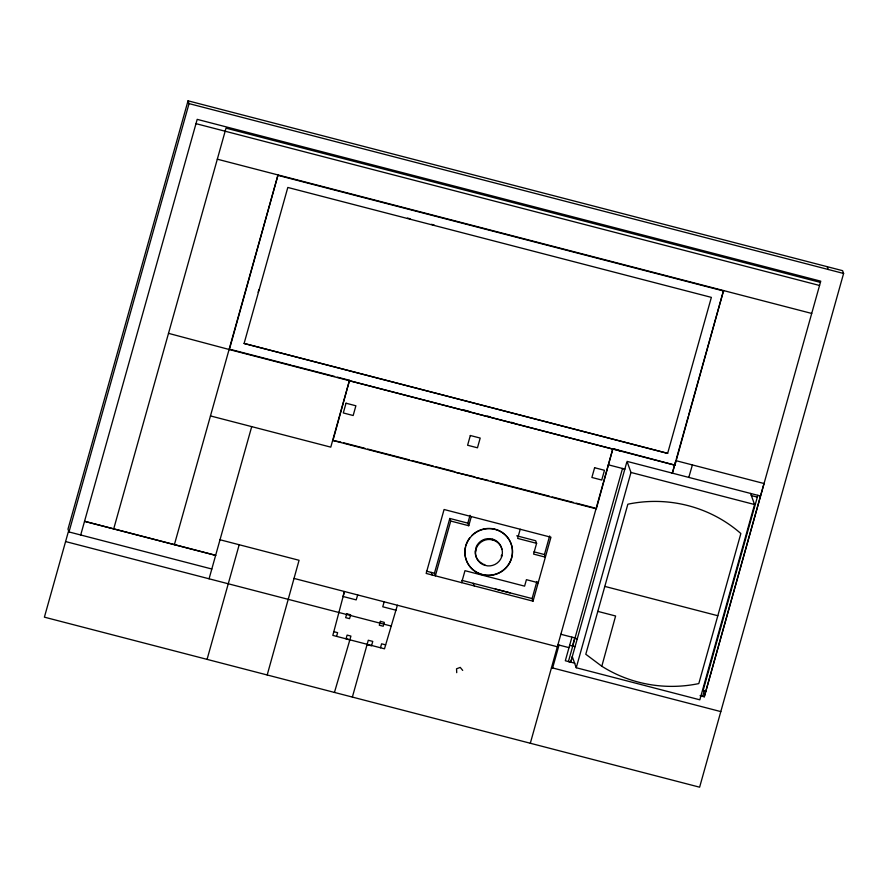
<?xml version="1.0" encoding="UTF-8"?>
<svg xmlns="http://www.w3.org/2000/svg" width="888" height="888" viewBox="0 0 888 888"><rect width="100%" height="100%" fill="white"/><g stroke="black" fill="none" stroke-linecap="round" stroke-linejoin="round"><path stroke-width="1.33" d="M475.557 551.637L476.345 548.251A13.487 13.209 -19.7 0 1 490.209 539.493L493.639 540.226A13.487 13.209 -19.7 0 1 502.353 553.757L501.576 557.142A13.487 13.209 -19.7 0 1 487.701 565.889L484.282 565.168A13.487 13.209 -19.7 0 1 475.557 551.637L476.035 547.397A13.487 13.209 -19.7 0 1 489.91 538.639L493.328 539.36A13.487 13.209 -19.7 0 1 501.909 549.45M501.265 556.277L501.52 555.178L501.831 556.032M397.391 605.25L384.493 648.806L332.834 635.397L344.444 591.508L343.046 596.481L356.188 599.888L357.698 594.949M570.817 662.171L572.272 656.654L576.245 667.743L699.833 699.811L754.567 504.528L750.593 493.439M702.73 696.403L704.184 690.886M700.066 695.715L704.273 696.803L764.046 483.527L675.89 460.65L672.294 473.115M601.809 666.244L585.791 654.256L627.849 504.206A130.825 128.15 -19.7 0 1 740.858 533.533L698.801 683.582A130.825 128.15 -19.7 0 1 601.809 666.244L615.606 615.995L597.813 611.377M267.199 674.969L299.067 560.284L220.013 539.76M188.034 100.81L67.988 529.137L68.998 531.945L189.044 103.607L188.034 100.81L842.59 270.673L843.6 273.471L699.622 787.19L44.4 617.16L68.332 531.779L211.81 569.008M80.708 534.987L197.192 119.358L820.756 281.174L704.273 696.803M113.708 528.882L226.018 128.15L820.412 282.406M174.392 544.633L278.011 174.947L229.359 349.55L674.913 465.168L723.554 290.565L710.123 338.472M258.142 292.296L258.874 289.699M244.1 343.456L287.812 187.457L711.366 297.38L667.643 453.368L244.1 343.456L667.632 453.357M209.069 578.798L251.715 426.629M207.071 659.373L239.194 544.744M337.218 377.123L349.506 380.319L330.78 447.141L210.467 415.928M530.314 743.256L612.875 448.662L596.325 508.835L332.956 440.481L349.506 380.319M336.574 636.363L337.618 632.667L333.866 631.69M349.861 639.848L350.915 636.086L347.097 635.098L346.043 638.861L349.861 639.848L334.443 692.429M352.37 697.08L368.287 640.248L372.76 641.402L371.517 645.82L367.055 644.655M384.16 601.809L382.761 606.782L395.993 610.223M380.486 647.763L381.596 643.811L385.603 644.843M450.727 521.045L435.375 575.824L434.454 573.237L449.805 518.459L467.832 523.143L468.753 525.729L450.727 521.045L449.805 518.459M467.832 523.143L470.03 515.295M468.753 525.729L471.317 516.572M461.627 582.639L464.979 570.673L524.597 586.147L526.418 579.675L538.195 582.739M520.213 529.259L517.649 538.417L536.596 543.334L533.588 554.09L545.365 557.153L544.444 554.556L549.65 535.964M533.033 601.165L550.949 537.229L444.078 509.501L426.162 573.437L533.033 601.165L532.101 598.579L536.907 581.462M552.625 667.954L559.04 645.054M571.939 637.14L565.323 660.75L574.814 663.214M572.438 646.087L574.736 637.873M626.65 462.637L570.762 662.015L568.42 661.549L622.521 468.487L624.93 469.108L608.347 464.813M576.245 667.743L630.968 472.46L627.006 461.372L760.45 496.004M672.305 473.415L675.89 460.65M676.245 459.351L688.267 416.461M688.633 415.173L709.756 339.771M757.841 495.315L703.107 690.609L705.716 691.286M688.799 477.4L692.396 464.935M577.289 638.761L574.936 638.283L577.145 638.727M575.08 646.63L569.641 645.365M483.971 564.313L485.392 565.401M189.044 103.607L843.6 273.471M195.982 123.654L819.557 285.47M217.316 159.196L811.71 313.442M278.166 175.402L723.72 291.02M407.459 218.093L410.123 218.781M431.446 224.32L434.11 225.008M168.509 333.344L229.359 349.55M230.514 349.439L291.242 365.19M292.563 365.534L334.587 376.445M463.703 409.945L468.997 411.322M487.523 416.128L490.165 416.816M511.344 422.311L513.997 422.999M614.196 449.006L674.913 465.168M349.683 380.797L613.053 449.161M751.292 495.56L757.331 497.125M630.968 472.46L754.567 504.528M340.826 442.091L332.956 440.481M343.512 442.779L364.979 448.351M367.665 449.051L409.246 459.84M411.932 460.539L433.388 466.111M436.075 466.799L454.856 471.683M474.858 476.867L456.377 472.516M488.189 480.33L476.368 477.7M490.853 481.019L496.359 482.883M497.513 482.75L549.494 496.237M552.17 496.925L573.493 502.464M576.157 503.152L594.816 508.003M516.727 535.819L535.675 540.736L536.596 543.334M533.966 551.837L544.444 554.556M604.817 586.402L717.815 615.728M426.44 571.162L434.454 573.237M461.96 580.375L532.101 598.579M560.861 634.265L575.035 637.95M215.651 555.344L84.538 521.312L215.64 555.366M557.919 644.766L568.997 647.641M293.984 578.41L557.353 646.764M65.59 541.558L391.242 626.073M551.504 667.665L720.812 711.599M613.264 448.829L619.88 450.893M462.704 670.407L460.239 667.399L456.543 668.808L456.721 672.682M827.216 266.678L828.215 269.486M492.207 539.127L492.518 539.982M510.045 592.851L495.338 589.033M473.282 583.316L474.203 585.902M431.246 572.405L432.167 574.991M482.894 563.88A13.487 13.209 -19.7 0 1 475.258 550.771M472.127 535.209A23.843 23.354 -19.7 0 1 510.212 541.669A23.843 23.354 -19.7 0 1 491.131 575.091A23.843 23.354 -19.7 0 1 465.467 546.864M465.778 545.676A23.843 23.354 -19.7 0 1 469.641 537.995M346.031 403.219L343.301 412.953L353.169 415.517L355.888 405.783L346.031 403.219M346.742 613.786L345.665 617.648L349.561 618.659L350.649 614.807L346.742 613.786M380.386 621.356L379.298 625.23L383.216 626.24L384.304 622.377L380.386 621.356M470.329 435.509L467.599 445.243L477.466 447.796L480.197 438.062L470.329 435.509M594.616 467.732L591.885 477.466L601.742 480.031L604.473 470.285L594.616 467.732M482.173 574.647A23.843 23.354 -19.7 0 0 511.81 546.098A23.843 23.354 -19.7 0 0 472.205 535.431A23.843 23.354 -19.7 0 0 482.173 574.647"/></g></svg>
